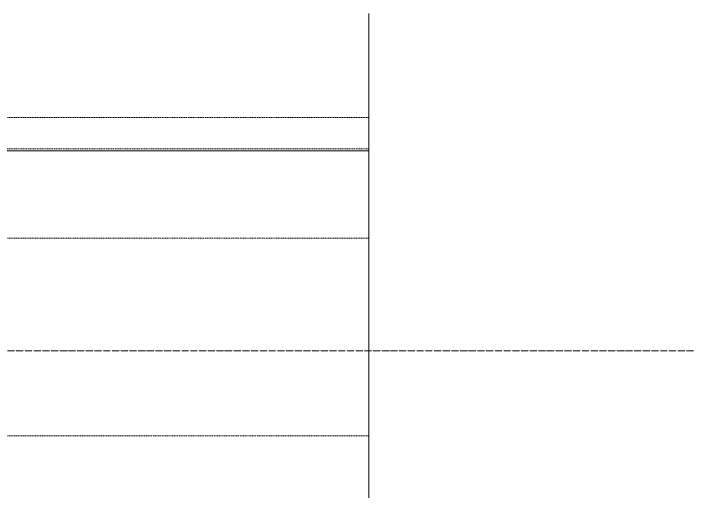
# Model space of a CAD drawing. Header units: millimetres. Extents: x -60946 to 138510, y -262288 to 24501.
# Drawn here: x 115803 to 117763, y -241314 to -239936 of the extents above; entities that cross this region are included whole.
import ezdxf

# ---------------------------------------------------------------- set-up
doc = ezdxf.new("R2010")
doc.units = ezdxf.units.MM
doc.linetypes.add('ADSK_Линия сетки', pattern=[25, 20, -2.5, 0, -2.5])
doc.linetypes.add('ADSK_Невидимые', pattern=[5, 3, -2])
for name, color, linetype, lineweight in [('Аннотация', 7, 'Continuous', 20), ('Обобщенные модели', 7, 'ADSK_Невидимые', 18), ('Оси', 7, 'Continuous', 9), ('Перекрытие', 7, 'Continuous', 18), ('Узлы', 7, 'Continuous', 18)]:
    doc.layers.add(name, color=color, linetype=linetype, lineweight=lineweight)

# ---------------------------------------------------------------- blocks, each defined once
blk = doc.blocks.new('Обобщенные модели 13 - Обобщенные модели 1-3016844-План выхода на кровлю_')
at = {"layer": 'Обобщенные модели'}
for p, q in [((46272.5, 10077.5), (47800, 10077.5)), ((47800, 9987.5), (46182.5, 9987.5))]:
    blk.add_line(p, q, dxfattribs=at)
blk = doc.blocks.new('Обобщенные модели 3 - Обобщенные модели 13-3017346-План выхода на кровлю_')
at = {"layer": 'Обобщенные модели'}
for p, q in [((46182.5, 9730.1), (47800, 9730.1)), ((46182.5, 9160), (47800, 9160))]:
    blk.add_line(p, q, dxfattribs=at)
blk = doc.blocks.new('ADSK_Обрыв_Линия - По умолчанию-1914642-План выхода на кровлю_')
at = {"layer": 'Узлы'}
blk.add_line((4712.6, 0), (9200, 0), dxfattribs=at)

msp = doc.modelspace()

# ---------------------------------------------------------------- linework, layer by layer
at = {"layer": 'Аннотация', "lineweight": 20}
msp.add_line((116827.2448, -240236.2359), (116827.2448, -239936.2359), dxfattribs=at)
at = {"layer": 'Оси', "color": 253, "linetype": 'ADSK_Линия сетки', "lineweight": 5, "true_color": 0xaaaaaa}
msp.add_line((117763.2854, -240908.7359), (74285.9777, -240908.7359), dxfattribs=at)
at = {"layer": 'Перекрытие'}
msp.add_line((116827.2448, -240332.2207), (115209.7448, -240332.2207), dxfattribs=at)

# ---------------------------------------------------------------- block references
at = {"layer": 'Обобщенные модели'}
for name in ['Обобщенные модели 13 - Обобщенные модели 1-3016844-План выхода на кровлю_', 'Обобщенные модели 3 - Обобщенные модели 13-3017346-План выхода на кровлю_']:
    msp.add_blockref(name, (69027.2448, -250313.7049), dxfattribs=at)
at = {"layer": 'Узлы', "rotation": 89.9999999999999}
msp.add_blockref('ADSK_Обрыв_Линия - По умолчанию-1914642-План выхода на кровлю_', (116827.2448, -249436.2359), dxfattribs=at)

doc.saveas('drawing.dxf')
